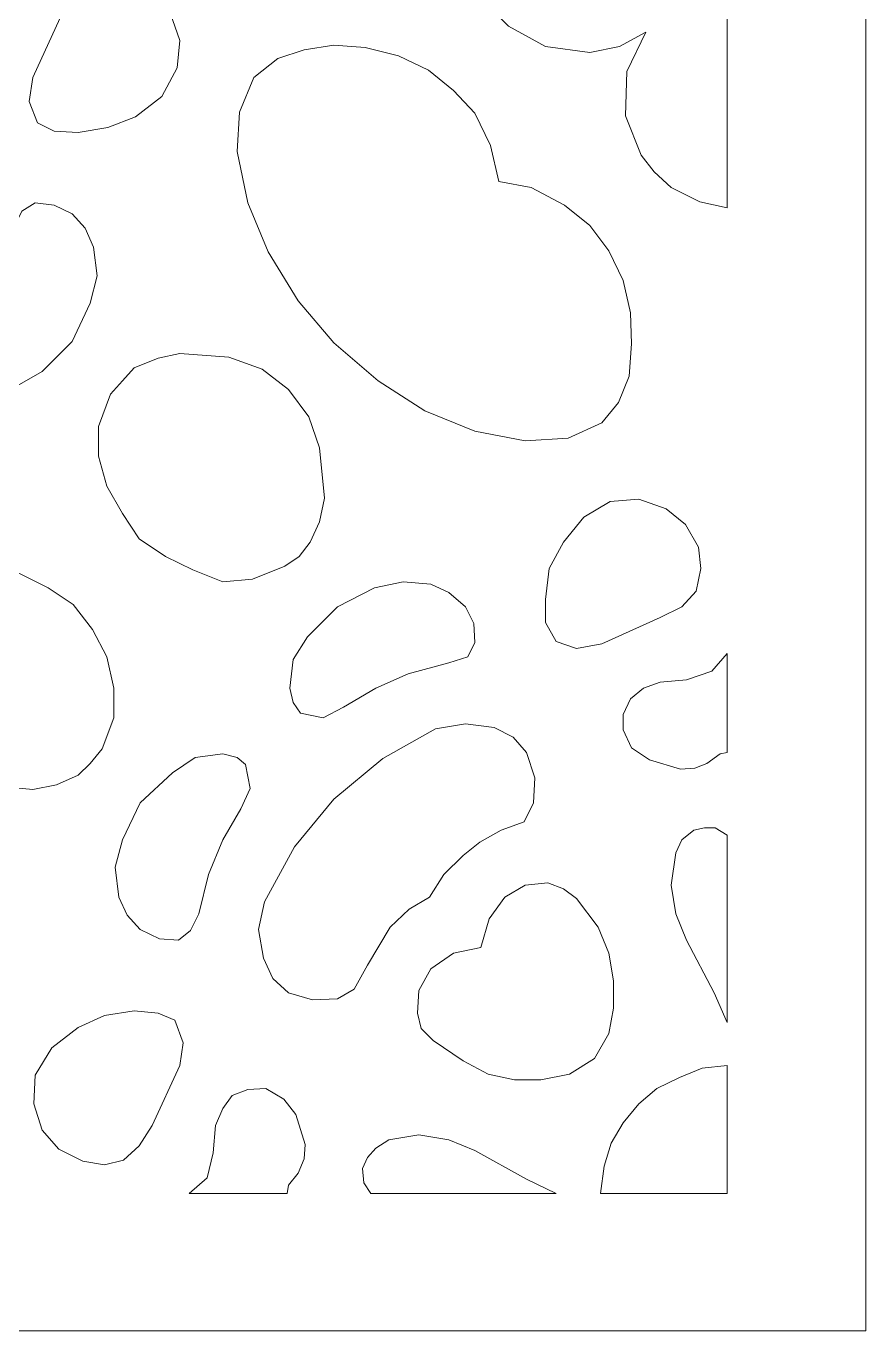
# Model space of a CAD drawing. Header units: centimetres. Extents: x -7.3 to 5.6, y -12.5 to 13.9.
# Drawn here: x 1.72 to 5.64, y -12.49 to -6.39 of the extents above; entities that cross this region are included whole.
import ezdxf

# ---------------------------------------------------------------- set-up
doc = ezdxf.new("R2010")
doc.units = ezdxf.units.CM
doc.header["$MEASUREMENT"] = 0
doc.layers.add('layer 1', color=7, linetype='Continuous')

msp = doc.modelspace()

# ---------------------------------------------------------------- linework, layer by layer
at = {"layer": 'layer 1', "color": 177, "lineweight": 9}
for points, knots in [([(-7.26074, 0.39811), (-7.26074, 0.39811), (5.63915, 0.39811), (5.63915, 0.39811), (5.63915, 0.39811), (5.63915, 0.39811), (5.63915, -12.48503), (5.63915, -12.48503), (5.63915, -12.48503), (5.63915, -12.48503), (-7.26074, -12.48503), (-7.26074, -12.48503), (-7.26074, -12.48503), (-7.26074, -12.48503), (-7.26074, 0.39811), (-7.26074, 0.39811)], [0, 0, 0, 0, 0.2, 0.2, 0.2, 0.2, 0.4, 0.4, 0.4, 0.4, 0.6, 0.6, 0.6, 0.6, 1, 1, 1, 1]), ([(4.99164, -7.238), (4.99164, -7.238), (4.86326, -7.21009), (4.86326, -7.21009), (4.86326, -7.21009), (4.86326, -7.21009), (4.72929, -7.1431), (4.72929, -7.1431), (4.72929, -7.1431), (4.72929, -7.1431), (4.65114, -7.07054), (4.65114, -7.07054), (4.65114, -7.07054), (4.65114, -7.07054), (4.58974, -6.99239), (4.58974, -6.99239), (4.58974, -6.99239), (4.58974, -6.99239), (4.51717, -6.80819), (4.51717, -6.80819), (4.51717, -6.80819), (4.51717, -6.80819), (4.52276, -6.60165), (4.52276, -6.60165), (4.52276, -6.60165), (4.52276, -6.60165), (4.61207, -6.41745), (4.61207, -6.41745), (4.61207, -6.41745), (4.61207, -6.41745), (4.48926, -6.48441), (4.48926, -6.48441), (4.48926, -6.48441), (4.48926, -6.48441), (4.34972, -6.51234), (4.34972, -6.51234), (4.34972, -6.51234), (4.34972, -6.51234), (4.14318, -6.48441), (4.14318, -6.48441), (4.14318, -6.48441), (4.14318, -6.48441), (3.97014, -6.38954), (3.97014, -6.38954), (3.97014, -6.38954), (3.97014, -6.38954), (3.90316, -6.32256), (3.90316, -6.32256), (3.90316, -6.32256), (3.90316, -6.32256), (3.85292, -6.23325), (3.85292, -6.23325), (3.85292, -6.23325), (3.85292, -6.23325), (3.79152, -6.03788), (3.79152, -6.03788), (3.79152, -6.03788), (3.79152, -6.03788), (3.81943, -5.89833), (3.81943, -5.89833), (3.81943, -5.89833), (3.81943, -5.89833), (3.88641, -5.77553), (3.88641, -5.77553), (3.88641, -5.77553), (3.88641, -5.77553), (3.95898, -5.69738), (3.95898, -5.69738), (3.95898, -5.69738), (3.95898, -5.69738), (4.04271, -5.62481), (4.04271, -5.62481), (4.04271, -5.62481), (4.04271, -5.62481), (4.23249, -5.56341), (4.23249, -5.56341), (4.23249, -5.56341), (4.23249, -5.56341), (4.42228, -5.56899), (4.42228, -5.56899), (4.42228, -5.56899), (4.42228, -5.56899), (4.61207, -5.64714), (4.61207, -5.64714), (4.61207, -5.64714), (4.61207, -5.64714), (4.54508, -5.52992), (4.54508, -5.52992), (4.54508, -5.52992), (4.54508, -5.52992), (4.51717, -5.39037), (4.51717, -5.39037), (4.51717, -5.39037), (4.51717, -5.39037), (4.5395, -5.195), (4.5395, -5.195), (4.5395, -5.195), (4.5395, -5.195), (4.6344, -5.02754), (4.6344, -5.02754), (4.6344, -5.02754), (4.6344, -5.02754), (4.71812, -4.96056), (4.71812, -4.96056), (4.71812, -4.96056), (4.71812, -4.96056), (4.79627, -4.91032), (4.79627, -4.91032), (4.79627, -4.91032), (4.79627, -4.91032), (4.99164, -4.8489), (4.99164, -4.8489), (4.99164, -4.8489), (4.99164, -4.8489), (4.99164, -7.238), (4.99164, -7.238)], [0, 0, 0, 0, 0.0333333, 0.0333333, 0.0333333, 0.0333333, 0.0666667, 0.0666667, 0.0666667, 0.0666667, 0.1, 0.1, 0.1, 0.1, 0.1333333, 0.1333333, 0.1333333, 0.1333333, 0.1666667, 0.1666667, 0.1666667, 0.1666667, 0.2, 0.2, 0.2, 0.2, 0.2333333, 0.2333333, 0.2333333, 0.2333333, 0.2666667, 0.2666667, 0.2666667, 0.2666667, 0.3, 0.3, 0.3, 0.3, 0.3333333, 0.3333333, 0.3333333, 0.3333333, 0.3666667, 0.3666667, 0.3666667, 0.3666667, 0.4, 0.4, 0.4, 0.4, 0.4333333, 0.4333333, 0.4333333, 0.4333333, 0.4666667, 0.4666667, 0.4666667, 0.4666667, 0.5, 0.5, 0.5, 0.5, 0.5333333, 0.5333333, 0.5333333, 0.5333333, 0.5666667, 0.5666667, 0.5666667, 0.5666667, 0.6, 0.6, 0.6, 0.6, 0.6333333, 0.6333333, 0.6333333, 0.6333333, 0.6666667, 0.6666667, 0.6666667, 0.6666667, 0.7, 0.7, 0.7, 0.7, 0.7333333, 0.7333333, 0.7333333, 0.7333333, 0.7666667, 0.7666667, 0.7666667, 0.7666667, 0.8, 0.8, 0.8, 0.8, 0.8333333, 0.8333333, 0.8333333, 0.8333333, 0.8666667, 0.8666667, 0.8666667, 0.8666667, 0.9, 0.9, 0.9, 0.9, 0.9333333, 0.9333333, 0.9333333, 0.9333333, 1, 1, 1, 1]), ([(1.77086, -6.84168), (1.77086, -6.84168), (1.73178, -6.7412), (1.73178, -6.7412), (1.73178, -6.7412), (1.73178, -6.7412), (1.74853, -6.62956), (1.74853, -6.62956), (1.74853, -6.62956), (1.74853, -6.62956), (1.87691, -6.35044), (1.87691, -6.35044), (1.87691, -6.35044), (1.87691, -6.35044), (1.93831, -6.25557), (1.93831, -6.25557), (1.93831, -6.25557), (1.93831, -6.25557), (2.01088, -6.18301), (2.01088, -6.18301), (2.01088, -6.18301), (2.01088, -6.18301), (2.10577, -6.16068), (2.10577, -6.16068), (2.10577, -6.16068), (2.10577, -6.16068), (2.21183, -6.18301), (2.21183, -6.18301), (2.21183, -6.18301), (2.21183, -6.18301), (2.3123, -6.24441), (2.3123, -6.24441), (2.3123, -6.24441), (2.3123, -6.24441), (2.39045, -6.32814), (2.39045, -6.32814), (2.39045, -6.32814), (2.39045, -6.32814), (2.43511, -6.45652), (2.43511, -6.45652), (2.43511, -6.45652), (2.43511, -6.45652), (2.42394, -6.58491), (2.42394, -6.58491), (2.42394, -6.58491), (2.42394, -6.58491), (2.35138, -6.71888), (2.35138, -6.71888), (2.35138, -6.71888), (2.35138, -6.71888), (2.22857, -6.81377), (2.22857, -6.81377), (2.22857, -6.81377), (2.22857, -6.81377), (2.10019, -6.86401), (2.10019, -6.86401), (2.10019, -6.86401), (2.10019, -6.86401), (1.96064, -6.88633), (1.96064, -6.88633), (1.96064, -6.88633), (1.96064, -6.88633), (1.849, -6.88075), (1.849, -6.88075), (1.849, -6.88075), (1.849, -6.88075), (1.77086, -6.84168), (1.77086, -6.84168)], [0, 0, 0, 0, 0.0555556, 0.0555556, 0.0555556, 0.0555556, 0.1111111, 0.1111111, 0.1111111, 0.1111111, 0.1666667, 0.1666667, 0.1666667, 0.1666667, 0.2222222, 0.2222222, 0.2222222, 0.2222222, 0.2777778, 0.2777778, 0.2777778, 0.2777778, 0.3333333, 0.3333333, 0.3333333, 0.3333333, 0.3888889, 0.3888889, 0.3888889, 0.3888889, 0.4444444, 0.4444444, 0.4444444, 0.4444444, 0.5, 0.5, 0.5, 0.5, 0.5555556, 0.5555556, 0.5555556, 0.5555556, 0.6111111, 0.6111111, 0.6111111, 0.6111111, 0.6666667, 0.6666667, 0.6666667, 0.6666667, 0.7222222, 0.7222222, 0.7222222, 0.7222222, 0.7777778, 0.7777778, 0.7777778, 0.7777778, 0.8333333, 0.8333333, 0.8333333, 0.8333333, 0.8888889, 0.8888889, 0.8888889, 0.8888889, 1, 1, 1, 1]), ([(4.04829, -8.32648), (4.04829, -8.32648), (3.81385, -8.28182), (3.81385, -8.28182), (3.81385, -8.28182), (3.81385, -8.28182), (3.57941, -8.18693), (3.57941, -8.18693), (3.57941, -8.18693), (3.57941, -8.18693), (3.36171, -8.04738), (3.36171, -8.04738), (3.36171, -8.04738), (3.36171, -8.04738), (3.15518, -7.86876), (3.15518, -7.86876), (3.15518, -7.86876), (3.15518, -7.86876), (2.98772, -7.67339), (2.98772, -7.67339), (2.98772, -7.67339), (2.98772, -7.67339), (2.84817, -7.44453), (2.84817, -7.44453), (2.84817, -7.44453), (2.84817, -7.44453), (2.75328, -7.21567), (2.75328, -7.21567), (2.75328, -7.21567), (2.75328, -7.21567), (2.70304, -6.97565), (2.70304, -6.97565), (2.70304, -6.97565), (2.70304, -6.97565), (2.7142, -6.79144), (2.7142, -6.79144), (2.7142, -6.79144), (2.7142, -6.79144), (2.78119, -6.62956), (2.78119, -6.62956), (2.78119, -6.62956), (2.78119, -6.62956), (2.89283, -6.54025), (2.89283, -6.54025), (2.89283, -6.54025), (2.89283, -6.54025), (3.01563, -6.50118), (3.01563, -6.50118), (3.01563, -6.50118), (3.01563, -6.50118), (3.15518, -6.47885), (3.15518, -6.47885), (3.15518, -6.47885), (3.15518, -6.47885), (3.30031, -6.49002), (3.30031, -6.49002), (3.30031, -6.49002), (3.30031, -6.49002), (3.4566, -6.52907), (3.4566, -6.52907), (3.4566, -6.52907), (3.4566, -6.52907), (3.59615, -6.59607), (3.59615, -6.59607), (3.59615, -6.59607), (3.59615, -6.59607), (3.71337, -6.69097), (3.71337, -6.69097), (3.71337, -6.69097), (3.71337, -6.69097), (3.81385, -6.79702), (3.81385, -6.79702), (3.81385, -6.79702), (3.81385, -6.79702), (3.88641, -6.94774), (3.88641, -6.94774), (3.88641, -6.94774), (3.88641, -6.94774), (3.92549, -7.11519), (3.92549, -7.11519), (3.92549, -7.11519), (3.92549, -7.11519), (4.0762, -7.1431), (4.0762, -7.1431), (4.0762, -7.1431), (4.0762, -7.1431), (4.23249, -7.22683), (4.23249, -7.22683), (4.23249, -7.22683), (4.23249, -7.22683), (4.34972, -7.32173), (4.34972, -7.32173), (4.34972, -7.32173), (4.34972, -7.32173), (4.43903, -7.43895), (4.43903, -7.43895), (4.43903, -7.43895), (4.43903, -7.43895), (4.50601, -7.5785), (4.50601, -7.5785), (4.50601, -7.5785), (4.50601, -7.5785), (4.5395, -7.72921), (4.5395, -7.72921), (4.5395, -7.72921), (4.5395, -7.72921), (4.54508, -7.87434), (4.54508, -7.87434), (4.54508, -7.87434), (4.54508, -7.87434), (4.53392, -8.02505), (4.53392, -8.02505), (4.53392, -8.02505), (4.53392, -8.02505), (4.48368, -8.14785), (4.48368, -8.14785), (4.48368, -8.14785), (4.48368, -8.14785), (4.40554, -8.24275), (4.40554, -8.24275), (4.40554, -8.24275), (4.40554, -8.24275), (4.24924, -8.31531), (4.24924, -8.31531), (4.24924, -8.31531), (4.24924, -8.31531), (4.04829, -8.32648), (4.04829, -8.32648)], [0, 0, 0, 0, 0.030303, 0.030303, 0.030303, 0.030303, 0.0606061, 0.0606061, 0.0606061, 0.0606061, 0.0909091, 0.0909091, 0.0909091, 0.0909091, 0.1212121, 0.1212121, 0.1212121, 0.1212121, 0.1515152, 0.1515152, 0.1515152, 0.1515152, 0.1818182, 0.1818182, 0.1818182, 0.1818182, 0.2121212, 0.2121212, 0.2121212, 0.2121212, 0.2424242, 0.2424242, 0.2424242, 0.2424242, 0.2727273, 0.2727273, 0.2727273, 0.2727273, 0.3030303, 0.3030303, 0.3030303, 0.3030303, 0.3333333, 0.3333333, 0.3333333, 0.3333333, 0.3636364, 0.3636364, 0.3636364, 0.3636364, 0.3939394, 0.3939394, 0.3939394, 0.3939394, 0.4242424, 0.4242424, 0.4242424, 0.4242424, 0.4545455, 0.4545455, 0.4545455, 0.4545455, 0.4848485, 0.4848485, 0.4848485, 0.4848485, 0.5151515, 0.5151515, 0.5151515, 0.5151515, 0.5454545, 0.5454545, 0.5454545, 0.5454545, 0.5757576, 0.5757576, 0.5757576, 0.5757576, 0.6060606, 0.6060606, 0.6060606, 0.6060606, 0.6363636, 0.6363636, 0.6363636, 0.6363636, 0.6666667, 0.6666667, 0.6666667, 0.6666667, 0.6969697, 0.6969697, 0.6969697, 0.6969697, 0.7272727, 0.7272727, 0.7272727, 0.7272727, 0.7575758, 0.7575758, 0.7575758, 0.7575758, 0.7878788, 0.7878788, 0.7878788, 0.7878788, 0.8181818, 0.8181818, 0.8181818, 0.8181818, 0.8484848, 0.8484848, 0.8484848, 0.8484848, 0.8787879, 0.8787879, 0.8787879, 0.8787879, 0.9090909, 0.9090909, 0.9090909, 0.9090909, 0.9393939, 0.9393939, 0.9393939, 0.9393939, 1, 1, 1, 1]), ([(1.75969, -7.21567), (1.75969, -7.21567), (1.849, -7.22683), (1.849, -7.22683), (1.849, -7.22683), (1.849, -7.22683), (1.93273, -7.26591), (1.93273, -7.26591), (1.93273, -7.26591), (1.93273, -7.26591), (1.99413, -7.33289), (1.99413, -7.33289), (1.99413, -7.33289), (1.99413, -7.33289), (2.03321, -7.4222), (2.03321, -7.4222), (2.03321, -7.4222), (2.03321, -7.4222), (2.04995, -7.55617), (2.04995, -7.55617), (2.04995, -7.55617), (2.04995, -7.55617), (2.01646, -7.68455), (2.01646, -7.68455), (2.01646, -7.68455), (2.01646, -7.68455), (1.93273, -7.86318), (1.93273, -7.86318), (1.93273, -7.86318), (1.93273, -7.86318), (1.79318, -8.00272), (1.79318, -8.00272), (1.79318, -8.00272), (1.79318, -8.00272), (1.67596, -8.06971), (1.67596, -8.06971), (1.67596, -8.06971), (1.67596, -8.06971), (1.54758, -8.08645), (1.54758, -8.08645), (1.54758, -8.08645), (1.54758, -8.08645), (1.49176, -8.07529), (1.49176, -8.07529), (1.49176, -8.07529), (1.49176, -8.07529), (1.44152, -8.03622), (1.44152, -8.03622), (1.44152, -8.03622), (1.44152, -8.03622), (1.41919, -7.93016), (1.41919, -7.93016), (1.41919, -7.93016), (1.41919, -7.93016), (1.46385, -7.83527), (1.46385, -7.83527), (1.46385, -7.83527), (1.46385, -7.83527), (1.54758, -7.68455), (1.54758, -7.68455), (1.54758, -7.68455), (1.54758, -7.68455), (1.61456, -7.52268), (1.61456, -7.52268), (1.61456, -7.52268), (1.61456, -7.52268), (1.65922, -7.33289), (1.65922, -7.33289), (1.65922, -7.33289), (1.65922, -7.33289), (1.69829, -7.25474), (1.69829, -7.25474), (1.69829, -7.25474), (1.69829, -7.25474), (1.75969, -7.21567), (1.75969, -7.21567)], [0, 0, 0, 0, 0.05, 0.05, 0.05, 0.05, 0.1, 0.1, 0.1, 0.1, 0.15, 0.15, 0.15, 0.15, 0.2, 0.2, 0.2, 0.2, 0.25, 0.25, 0.25, 0.25, 0.3, 0.3, 0.3, 0.3, 0.35, 0.35, 0.35, 0.35, 0.4, 0.4, 0.4, 0.4, 0.45, 0.45, 0.45, 0.45, 0.5, 0.5, 0.5, 0.5, 0.55, 0.55, 0.55, 0.55, 0.6, 0.6, 0.6, 0.6, 0.65, 0.65, 0.65, 0.65, 0.7, 0.7, 0.7, 0.7, 0.75, 0.75, 0.75, 0.75, 0.8, 0.8, 0.8, 0.8, 0.85, 0.85, 0.85, 0.85, 0.9, 0.9, 0.9, 0.9, 1, 1, 1, 1]), ([(2.24532, -8.7842), (2.24532, -8.7842), (2.16717, -8.66698), (2.16717, -8.66698), (2.16717, -8.66698), (2.16717, -8.66698), (2.09461, -8.53859), (2.09461, -8.53859), (2.09461, -8.53859), (2.09461, -8.53859), (2.05553, -8.39904), (2.05553, -8.39904), (2.05553, -8.39904), (2.05553, -8.39904), (2.05553, -8.25949), (2.05553, -8.25949), (2.05553, -8.25949), (2.05553, -8.25949), (2.11135, -8.10878), (2.11135, -8.10878), (2.11135, -8.10878), (2.11135, -8.10878), (2.16717, -8.04738), (2.16717, -8.04738), (2.16717, -8.04738), (2.16717, -8.04738), (2.22299, -7.98598), (2.22299, -7.98598), (2.22299, -7.98598), (2.22299, -7.98598), (2.33463, -7.94132), (2.33463, -7.94132), (2.33463, -7.94132), (2.33463, -7.94132), (2.43511, -7.91899), (2.43511, -7.91899), (2.43511, -7.91899), (2.43511, -7.91899), (2.66397, -7.93574), (2.66397, -7.93574), (2.66397, -7.93574), (2.66397, -7.93574), (2.82026, -7.99156), (2.82026, -7.99156), (2.82026, -7.99156), (2.82026, -7.99156), (2.94306, -8.08645), (2.94306, -8.08645), (2.94306, -8.08645), (2.94306, -8.08645), (3.03796, -8.21484), (3.03796, -8.21484), (3.03796, -8.21484), (3.03796, -8.21484), (3.0882, -8.35997), (3.0882, -8.35997), (3.0882, -8.35997), (3.0882, -8.35997), (3.11052, -8.59441), (3.11052, -8.59441), (3.11052, -8.59441), (3.11052, -8.59441), (3.0882, -8.70605), (3.0882, -8.70605), (3.0882, -8.70605), (3.0882, -8.70605), (3.04354, -8.80094), (3.04354, -8.80094), (3.04354, -8.80094), (3.04354, -8.80094), (2.9933, -8.86793), (2.9933, -8.86793), (2.9933, -8.86793), (2.9933, -8.86793), (2.92632, -8.91258), (2.92632, -8.91258), (2.92632, -8.91258), (2.92632, -8.91258), (2.77561, -8.97398), (2.77561, -8.97398), (2.77561, -8.97398), (2.77561, -8.97398), (2.63606, -8.98515), (2.63606, -8.98515), (2.63606, -8.98515), (2.63606, -8.98515), (2.49651, -8.92933), (2.49651, -8.92933), (2.49651, -8.92933), (2.49651, -8.92933), (2.36812, -8.86793), (2.36812, -8.86793), (2.36812, -8.86793), (2.36812, -8.86793), (2.24532, -8.7842), (2.24532, -8.7842)], [0, 0, 0, 0, 0.04, 0.04, 0.04, 0.04, 0.08, 0.08, 0.08, 0.08, 0.12, 0.12, 0.12, 0.12, 0.16, 0.16, 0.16, 0.16, 0.2, 0.2, 0.2, 0.2, 0.24, 0.24, 0.24, 0.24, 0.28, 0.28, 0.28, 0.28, 0.32, 0.32, 0.32, 0.32, 0.36, 0.36, 0.36, 0.36, 0.4, 0.4, 0.4, 0.4, 0.44, 0.44, 0.44, 0.44, 0.48, 0.48, 0.48, 0.48, 0.52, 0.52, 0.52, 0.52, 0.56, 0.56, 0.56, 0.56, 0.6, 0.6, 0.6, 0.6, 0.64, 0.64, 0.64, 0.64, 0.68, 0.68, 0.68, 0.68, 0.72, 0.72, 0.72, 0.72, 0.76, 0.76, 0.76, 0.76, 0.8, 0.8, 0.8, 0.8, 0.84, 0.84, 0.84, 0.84, 0.88, 0.88, 0.88, 0.88, 0.92, 0.92, 0.92, 0.92, 1, 1, 1, 1]), ([(4.19342, -9.26424), (4.19342, -9.26424), (4.14318, -9.17493), (4.14318, -9.17493), (4.14318, -9.17493), (4.14318, -9.17493), (4.14318, -9.06888), (4.14318, -9.06888), (4.14318, -9.06888), (4.14318, -9.06888), (4.15993, -8.92375), (4.15993, -8.92375), (4.15993, -8.92375), (4.15993, -8.92375), (4.22691, -8.80094), (4.22691, -8.80094), (4.22691, -8.80094), (4.22691, -8.80094), (4.32181, -8.68372), (4.32181, -8.68372), (4.32181, -8.68372), (4.32181, -8.68372), (4.44461, -8.61116), (4.44461, -8.61116), (4.44461, -8.61116), (4.44461, -8.61116), (4.57858, -8.59999), (4.57858, -8.59999), (4.57858, -8.59999), (4.57858, -8.59999), (4.70696, -8.64465), (4.70696, -8.64465), (4.70696, -8.64465), (4.70696, -8.64465), (4.79627, -8.71721), (4.79627, -8.71721), (4.79627, -8.71721), (4.79627, -8.71721), (4.85767, -8.82327), (4.85767, -8.82327), (4.85767, -8.82327), (4.85767, -8.82327), (4.86884, -8.92375), (4.86884, -8.92375), (4.86884, -8.92375), (4.86884, -8.92375), (4.84651, -9.0298), (4.84651, -9.0298), (4.84651, -9.0298), (4.84651, -9.0298), (4.77953, -9.10237), (4.77953, -9.10237), (4.77953, -9.10237), (4.77953, -9.10237), (4.67905, -9.15261), (4.67905, -9.15261), (4.67905, -9.15261), (4.67905, -9.15261), (4.40554, -9.27541), (4.40554, -9.27541), (4.40554, -9.27541), (4.40554, -9.27541), (4.28831, -9.29774), (4.28831, -9.29774), (4.28831, -9.29774), (4.28831, -9.29774), (4.19342, -9.26424), (4.19342, -9.26424)], [0, 0, 0, 0, 0.0555556, 0.0555556, 0.0555556, 0.0555556, 0.1111111, 0.1111111, 0.1111111, 0.1111111, 0.1666667, 0.1666667, 0.1666667, 0.1666667, 0.2222222, 0.2222222, 0.2222222, 0.2222222, 0.2777778, 0.2777778, 0.2777778, 0.2777778, 0.3333333, 0.3333333, 0.3333333, 0.3333333, 0.3888889, 0.3888889, 0.3888889, 0.3888889, 0.4444444, 0.4444444, 0.4444444, 0.4444444, 0.5, 0.5, 0.5, 0.5, 0.5555556, 0.5555556, 0.5555556, 0.5555556, 0.6111111, 0.6111111, 0.6111111, 0.6111111, 0.6666667, 0.6666667, 0.6666667, 0.6666667, 0.7222222, 0.7222222, 0.7222222, 0.7222222, 0.7777778, 0.7777778, 0.7777778, 0.7777778, 0.8333333, 0.8333333, 0.8333333, 0.8333333, 0.8888889, 0.8888889, 0.8888889, 0.8888889, 1, 1, 1, 1]), ([(1.09544, -9.52101), (1.09544, -9.52101), (1.07869, -9.28657), (1.07869, -9.28657), (1.07869, -9.28657), (1.07869, -9.28657), (1.09544, -9.17493), (1.09544, -9.17493), (1.09544, -9.17493), (1.09544, -9.17493), (1.14568, -9.06888), (1.14568, -9.06888), (1.14568, -9.06888), (1.14568, -9.06888), (1.19591, -9.01306), (1.19591, -9.01306), (1.19591, -9.01306), (1.19591, -9.01306), (1.25732, -8.96282), (1.25732, -8.96282), (1.25732, -8.96282), (1.25732, -8.96282), (1.41919, -8.89584), (1.41919, -8.89584), (1.41919, -8.89584), (1.41919, -8.89584), (1.54758, -8.89584), (1.54758, -8.89584), (1.54758, -8.89584), (1.54758, -8.89584), (1.68713, -8.94607), (1.68713, -8.94607), (1.68713, -8.94607), (1.68713, -8.94607), (1.82109, -9.01306), (1.82109, -9.01306), (1.82109, -9.01306), (1.82109, -9.01306), (1.93831, -9.0912), (1.93831, -9.0912), (1.93831, -9.0912), (1.93831, -9.0912), (2.02762, -9.20843), (2.02762, -9.20843), (2.02762, -9.20843), (2.02762, -9.20843), (2.09461, -9.33681), (2.09461, -9.33681), (2.09461, -9.33681), (2.09461, -9.33681), (2.1281, -9.48194), (2.1281, -9.48194), (2.1281, -9.48194), (2.1281, -9.48194), (2.1281, -9.62149), (2.1281, -9.62149), (2.1281, -9.62149), (2.1281, -9.62149), (2.07228, -9.76662), (2.07228, -9.76662), (2.07228, -9.76662), (2.07228, -9.76662), (2.01646, -9.8336), (2.01646, -9.8336), (2.01646, -9.8336), (2.01646, -9.8336), (1.96064, -9.88942), (1.96064, -9.88942), (1.96064, -9.88942), (1.96064, -9.88942), (1.86017, -9.93408), (1.86017, -9.93408), (1.86017, -9.93408), (1.86017, -9.93408), (1.74853, -9.95641), (1.74853, -9.95641), (1.74853, -9.95641), (1.74853, -9.95641), (1.51967, -9.93408), (1.51967, -9.93408), (1.51967, -9.93408), (1.51967, -9.93408), (1.37454, -9.88384), (1.37454, -9.88384), (1.37454, -9.88384), (1.37454, -9.88384), (1.25173, -9.78337), (1.25173, -9.78337), (1.25173, -9.78337), (1.25173, -9.78337), (1.15126, -9.65498), (1.15126, -9.65498), (1.15126, -9.65498), (1.15126, -9.65498), (1.09544, -9.52101), (1.09544, -9.52101)], [0, 0, 0, 0, 0.04, 0.04, 0.04, 0.04, 0.08, 0.08, 0.08, 0.08, 0.12, 0.12, 0.12, 0.12, 0.16, 0.16, 0.16, 0.16, 0.2, 0.2, 0.2, 0.2, 0.24, 0.24, 0.24, 0.24, 0.28, 0.28, 0.28, 0.28, 0.32, 0.32, 0.32, 0.32, 0.36, 0.36, 0.36, 0.36, 0.4, 0.4, 0.4, 0.4, 0.44, 0.44, 0.44, 0.44, 0.48, 0.48, 0.48, 0.48, 0.52, 0.52, 0.52, 0.52, 0.56, 0.56, 0.56, 0.56, 0.6, 0.6, 0.6, 0.6, 0.64, 0.64, 0.64, 0.64, 0.68, 0.68, 0.68, 0.68, 0.72, 0.72, 0.72, 0.72, 0.76, 0.76, 0.76, 0.76, 0.8, 0.8, 0.8, 0.8, 0.84, 0.84, 0.84, 0.84, 0.88, 0.88, 0.88, 0.88, 0.92, 0.92, 0.92, 0.92, 1, 1, 1, 1]), ([(3.81385, -9.26983), (3.81385, -9.26983), (3.78036, -9.33681), (3.78036, -9.33681), (3.78036, -9.33681), (3.78036, -9.33681), (3.69105, -9.36472), (3.69105, -9.36472), (3.69105, -9.36472), (3.69105, -9.36472), (3.50126, -9.41496), (3.50126, -9.41496), (3.50126, -9.41496), (3.50126, -9.41496), (3.35055, -9.48194), (3.35055, -9.48194), (3.35055, -9.48194), (3.35055, -9.48194), (3.19983, -9.57125), (3.19983, -9.57125), (3.19983, -9.57125), (3.19983, -9.57125), (3.10494, -9.62149), (3.10494, -9.62149), (3.10494, -9.62149), (3.10494, -9.62149), (2.99888, -9.59916), (2.99888, -9.59916), (2.99888, -9.59916), (2.99888, -9.59916), (2.96539, -9.54892), (2.96539, -9.54892), (2.96539, -9.54892), (2.96539, -9.54892), (2.94865, -9.48194), (2.94865, -9.48194), (2.94865, -9.48194), (2.94865, -9.48194), (2.96539, -9.34797), (2.96539, -9.34797), (2.96539, -9.34797), (2.96539, -9.34797), (3.03238, -9.24192), (3.03238, -9.24192), (3.03238, -9.24192), (3.03238, -9.24192), (3.17192, -9.10237), (3.17192, -9.10237), (3.17192, -9.10237), (3.17192, -9.10237), (3.34496, -9.01306), (3.34496, -9.01306), (3.34496, -9.01306), (3.34496, -9.01306), (3.47893, -8.98515), (3.47893, -8.98515), (3.47893, -8.98515), (3.47893, -8.98515), (3.60732, -8.99631), (3.60732, -8.99631), (3.60732, -8.99631), (3.60732, -8.99631), (3.69105, -9.03538), (3.69105, -9.03538), (3.69105, -9.03538), (3.69105, -9.03538), (3.76919, -9.10237), (3.76919, -9.10237), (3.76919, -9.10237), (3.76919, -9.10237), (3.80827, -9.18052), (3.80827, -9.18052), (3.80827, -9.18052), (3.80827, -9.18052), (3.81385, -9.26983), (3.81385, -9.26983)], [0, 0, 0, 0, 0.05, 0.05, 0.05, 0.05, 0.1, 0.1, 0.1, 0.1, 0.15, 0.15, 0.15, 0.15, 0.2, 0.2, 0.2, 0.2, 0.25, 0.25, 0.25, 0.25, 0.3, 0.3, 0.3, 0.3, 0.35, 0.35, 0.35, 0.35, 0.4, 0.4, 0.4, 0.4, 0.45, 0.45, 0.45, 0.45, 0.5, 0.5, 0.5, 0.5, 0.55, 0.55, 0.55, 0.55, 0.6, 0.6, 0.6, 0.6, 0.65, 0.65, 0.65, 0.65, 0.7, 0.7, 0.7, 0.7, 0.75, 0.75, 0.75, 0.75, 0.8, 0.8, 0.8, 0.8, 0.85, 0.85, 0.85, 0.85, 0.9, 0.9, 0.9, 0.9, 1, 1, 1, 1]), ([(4.99164, -9.78337), (4.99164, -9.78337), (4.95815, -9.78895), (4.95815, -9.78895), (4.95815, -9.78895), (4.95815, -9.78895), (4.89675, -9.8336), (4.89675, -9.8336), (4.89675, -9.8336), (4.89675, -9.8336), (4.84093, -9.85593), (4.84093, -9.85593), (4.84093, -9.85593), (4.84093, -9.85593), (4.77394, -9.86151), (4.77394, -9.86151), (4.77394, -9.86151), (4.77394, -9.86151), (4.62881, -9.81686), (4.62881, -9.81686), (4.62881, -9.81686), (4.62881, -9.81686), (4.54508, -9.76104), (4.54508, -9.76104), (4.54508, -9.76104), (4.54508, -9.76104), (4.50601, -9.67731), (4.50601, -9.67731), (4.50601, -9.67731), (4.50601, -9.67731), (4.50601, -9.60474), (4.50601, -9.60474), (4.50601, -9.60474), (4.50601, -9.60474), (4.5395, -9.53218), (4.5395, -9.53218), (4.5395, -9.53218), (4.5395, -9.53218), (4.6009, -9.48194), (4.6009, -9.48194), (4.6009, -9.48194), (4.6009, -9.48194), (4.67905, -9.45403), (4.67905, -9.45403), (4.67905, -9.45403), (4.67905, -9.45403), (4.80185, -9.44287), (4.80185, -9.44287), (4.80185, -9.44287), (4.80185, -9.44287), (4.91907, -9.40379), (4.91907, -9.40379), (4.91907, -9.40379), (4.91907, -9.40379), (4.99164, -9.32006), (4.99164, -9.32006), (4.99164, -9.32006), (4.99164, -9.32006), (4.99164, -9.78337), (4.99164, -9.78337)], [0, 0, 0, 0, 0.0625, 0.0625, 0.0625, 0.0625, 0.125, 0.125, 0.125, 0.125, 0.1875, 0.1875, 0.1875, 0.1875, 0.25, 0.25, 0.25, 0.25, 0.3125, 0.3125, 0.3125, 0.3125, 0.375, 0.375, 0.375, 0.375, 0.4375, 0.4375, 0.4375, 0.4375, 0.5, 0.5, 0.5, 0.5, 0.5625, 0.5625, 0.5625, 0.5625, 0.625, 0.625, 0.625, 0.625, 0.6875, 0.6875, 0.6875, 0.6875, 0.75, 0.75, 0.75, 0.75, 0.8125, 0.8125, 0.8125, 0.8125, 0.875, 0.875, 0.875, 0.875, 1, 1, 1, 1]), ([(3.60173, -10.45878), (3.60173, -10.45878), (3.50684, -10.5146), (3.50684, -10.5146), (3.50684, -10.5146), (3.50684, -10.5146), (3.41753, -10.59833), (3.41753, -10.59833), (3.41753, -10.59833), (3.41753, -10.59833), (3.31147, -10.77695), (3.31147, -10.77695), (3.31147, -10.77695), (3.31147, -10.77695), (3.25007, -10.88859), (3.25007, -10.88859), (3.25007, -10.88859), (3.25007, -10.88859), (3.17192, -10.93325), (3.17192, -10.93325), (3.17192, -10.93325), (3.17192, -10.93325), (3.0547, -10.93883), (3.0547, -10.93883), (3.0547, -10.93883), (3.0547, -10.93883), (2.94306, -10.90534), (2.94306, -10.90534), (2.94306, -10.90534), (2.94306, -10.90534), (2.8705, -10.83835), (2.8705, -10.83835), (2.8705, -10.83835), (2.8705, -10.83835), (2.82584, -10.74346), (2.82584, -10.74346), (2.82584, -10.74346), (2.82584, -10.74346), (2.80352, -10.60949), (2.80352, -10.60949), (2.80352, -10.60949), (2.80352, -10.60949), (2.83143, -10.48111), (2.83143, -10.48111), (2.83143, -10.48111), (2.83143, -10.48111), (2.97097, -10.22434), (2.97097, -10.22434), (2.97097, -10.22434), (2.97097, -10.22434), (3.15518, -10.00106), (3.15518, -10.00106), (3.15518, -10.00106), (3.15518, -10.00106), (3.38404, -9.81128), (3.38404, -9.81128), (3.38404, -9.81128), (3.38404, -9.81128), (3.62964, -9.67173), (3.62964, -9.67173), (3.62964, -9.67173), (3.62964, -9.67173), (3.76919, -9.6494), (3.76919, -9.6494), (3.76919, -9.6494), (3.76919, -9.6494), (3.90316, -9.66615), (3.90316, -9.66615), (3.90316, -9.66615), (3.90316, -9.66615), (3.99247, -9.7108), (3.99247, -9.7108), (3.99247, -9.7108), (3.99247, -9.7108), (4.05387, -9.78337), (4.05387, -9.78337), (4.05387, -9.78337), (4.05387, -9.78337), (4.09295, -9.90059), (4.09295, -9.90059), (4.09295, -9.90059), (4.09295, -9.90059), (4.08736, -10.01781), (4.08736, -10.01781), (4.08736, -10.01781), (4.08736, -10.01781), (4.04271, -10.10712), (4.04271, -10.10712), (4.04271, -10.10712), (4.04271, -10.10712), (3.93665, -10.14619), (3.93665, -10.14619), (3.93665, -10.14619), (3.93665, -10.14619), (3.83618, -10.20201), (3.83618, -10.20201), (3.83618, -10.20201), (3.83618, -10.20201), (3.75803, -10.26341), (3.75803, -10.26341), (3.75803, -10.26341), (3.75803, -10.26341), (3.66872, -10.35273), (3.66872, -10.35273), (3.66872, -10.35273), (3.66872, -10.35273), (3.60173, -10.45878), (3.60173, -10.45878)], [0, 0, 0, 0, 0.0357143, 0.0357143, 0.0357143, 0.0357143, 0.0714286, 0.0714286, 0.0714286, 0.0714286, 0.1071429, 0.1071429, 0.1071429, 0.1071429, 0.1428571, 0.1428571, 0.1428571, 0.1428571, 0.1785714, 0.1785714, 0.1785714, 0.1785714, 0.2142857, 0.2142857, 0.2142857, 0.2142857, 0.25, 0.25, 0.25, 0.25, 0.2857143, 0.2857143, 0.2857143, 0.2857143, 0.3214286, 0.3214286, 0.3214286, 0.3214286, 0.3571429, 0.3571429, 0.3571429, 0.3571429, 0.3928571, 0.3928571, 0.3928571, 0.3928571, 0.4285714, 0.4285714, 0.4285714, 0.4285714, 0.4642857, 0.4642857, 0.4642857, 0.4642857, 0.5, 0.5, 0.5, 0.5, 0.5357143, 0.5357143, 0.5357143, 0.5357143, 0.5714286, 0.5714286, 0.5714286, 0.5714286, 0.6071429, 0.6071429, 0.6071429, 0.6071429, 0.6428571, 0.6428571, 0.6428571, 0.6428571, 0.6785714, 0.6785714, 0.6785714, 0.6785714, 0.7142857, 0.7142857, 0.7142857, 0.7142857, 0.75, 0.75, 0.75, 0.75, 0.7857143, 0.7857143, 0.7857143, 0.7857143, 0.8214286, 0.8214286, 0.8214286, 0.8214286, 0.8571429, 0.8571429, 0.8571429, 0.8571429, 0.8928571, 0.8928571, 0.8928571, 0.8928571, 0.9285714, 0.9285714, 0.9285714, 0.9285714, 1, 1, 1, 1]), ([(2.42953, -10.65973), (2.42953, -10.65973), (2.34021, -10.65415), (2.34021, -10.65415), (2.34021, -10.65415), (2.34021, -10.65415), (2.2509, -10.60949), (2.2509, -10.60949), (2.2509, -10.60949), (2.2509, -10.60949), (2.1895, -10.54251), (2.1895, -10.54251), (2.1895, -10.54251), (2.1895, -10.54251), (2.15043, -10.45878), (2.15043, -10.45878), (2.15043, -10.45878), (2.15043, -10.45878), (2.13368, -10.31923), (2.13368, -10.31923), (2.13368, -10.31923), (2.13368, -10.31923), (2.16717, -10.19085), (2.16717, -10.19085), (2.16717, -10.19085), (2.16717, -10.19085), (2.2509, -10.01781), (2.2509, -10.01781), (2.2509, -10.01781), (2.2509, -10.01781), (2.40162, -9.87826), (2.40162, -9.87826), (2.40162, -9.87826), (2.40162, -9.87826), (2.50767, -9.80569), (2.50767, -9.80569), (2.50767, -9.80569), (2.50767, -9.80569), (2.63606, -9.78895), (2.63606, -9.78895), (2.63606, -9.78895), (2.63606, -9.78895), (2.70304, -9.80569), (2.70304, -9.80569), (2.70304, -9.80569), (2.70304, -9.80569), (2.74211, -9.83919), (2.74211, -9.83919), (2.74211, -9.83919), (2.74211, -9.83919), (2.76444, -9.95082), (2.76444, -9.95082), (2.76444, -9.95082), (2.76444, -9.95082), (2.71979, -10.04572), (2.71979, -10.04572), (2.71979, -10.04572), (2.71979, -10.04572), (2.63606, -10.19085), (2.63606, -10.19085), (2.63606, -10.19085), (2.63606, -10.19085), (2.56907, -10.35273), (2.56907, -10.35273), (2.56907, -10.35273), (2.56907, -10.35273), (2.52442, -10.53693), (2.52442, -10.53693), (2.52442, -10.53693), (2.52442, -10.53693), (2.48534, -10.61508), (2.48534, -10.61508), (2.48534, -10.61508), (2.48534, -10.61508), (2.42953, -10.65973), (2.42953, -10.65973)], [0, 0, 0, 0, 0.05, 0.05, 0.05, 0.05, 0.1, 0.1, 0.1, 0.1, 0.15, 0.15, 0.15, 0.15, 0.2, 0.2, 0.2, 0.2, 0.25, 0.25, 0.25, 0.25, 0.3, 0.3, 0.3, 0.3, 0.35, 0.35, 0.35, 0.35, 0.4, 0.4, 0.4, 0.4, 0.45, 0.45, 0.45, 0.45, 0.5, 0.5, 0.5, 0.5, 0.55, 0.55, 0.55, 0.55, 0.6, 0.6, 0.6, 0.6, 0.65, 0.65, 0.65, 0.65, 0.7, 0.7, 0.7, 0.7, 0.75, 0.75, 0.75, 0.75, 0.8, 0.8, 0.8, 0.8, 0.85, 0.85, 0.85, 0.85, 0.9, 0.9, 0.9, 0.9, 1, 1, 1, 1]), ([(4.99164, -11.04489), (4.99164, -11.04489), (4.93024, -10.90534), (4.93024, -10.90534), (4.93024, -10.90534), (4.93024, -10.90534), (4.80185, -10.65973), (4.80185, -10.65973), (4.80185, -10.65973), (4.80185, -10.65973), (4.75162, -10.53693), (4.75162, -10.53693), (4.75162, -10.53693), (4.75162, -10.53693), (4.72929, -10.40296), (4.72929, -10.40296), (4.72929, -10.40296), (4.72929, -10.40296), (4.75162, -10.25225), (4.75162, -10.25225), (4.75162, -10.25225), (4.75162, -10.25225), (4.77953, -10.19085), (4.77953, -10.19085), (4.77953, -10.19085), (4.77953, -10.19085), (4.83535, -10.14619), (4.83535, -10.14619), (4.83535, -10.14619), (4.83535, -10.14619), (4.88558, -10.13503), (4.88558, -10.13503), (4.88558, -10.13503), (4.88558, -10.13503), (4.93582, -10.13503), (4.93582, -10.13503), (4.93582, -10.13503), (4.93582, -10.13503), (4.99164, -10.16852), (4.99164, -10.16852), (4.99164, -10.16852), (4.99164, -10.16852), (4.99164, -11.04489), (4.99164, -11.04489)], [0, 0, 0, 0, 0.0833333, 0.0833333, 0.0833333, 0.0833333, 0.1666667, 0.1666667, 0.1666667, 0.1666667, 0.25, 0.25, 0.25, 0.25, 0.3333333, 0.3333333, 0.3333333, 0.3333333, 0.4166667, 0.4166667, 0.4166667, 0.4166667, 0.5, 0.5, 0.5, 0.5, 0.5833333, 0.5833333, 0.5833333, 0.5833333, 0.6666667, 0.6666667, 0.6666667, 0.6666667, 0.75, 0.75, 0.75, 0.75, 0.8333333, 0.8333333, 0.8333333, 0.8333333, 1, 1, 1, 1]), ([(4.43903, -11.09512), (4.43903, -11.09512), (4.37204, -11.21235), (4.37204, -11.21235), (4.37204, -11.21235), (4.37204, -11.21235), (4.25482, -11.28491), (4.25482, -11.28491), (4.25482, -11.28491), (4.25482, -11.28491), (4.12086, -11.31282), (4.12086, -11.31282), (4.12086, -11.31282), (4.12086, -11.31282), (3.99805, -11.31282), (3.99805, -11.31282), (3.99805, -11.31282), (3.99805, -11.31282), (3.87525, -11.28491), (3.87525, -11.28491), (3.87525, -11.28491), (3.87525, -11.28491), (3.75803, -11.22351), (3.75803, -11.22351), (3.75803, -11.22351), (3.75803, -11.22351), (3.61848, -11.12862), (3.61848, -11.12862), (3.61848, -11.12862), (3.61848, -11.12862), (3.56266, -11.0728), (3.56266, -11.0728), (3.56266, -11.0728), (3.56266, -11.0728), (3.54592, -11.00023), (3.54592, -11.00023), (3.54592, -11.00023), (3.54592, -11.00023), (3.5515, -10.89417), (3.5515, -10.89417), (3.5515, -10.89417), (3.5515, -10.89417), (3.60732, -10.7937), (3.60732, -10.7937), (3.60732, -10.7937), (3.60732, -10.7937), (3.71337, -10.72113), (3.71337, -10.72113), (3.71337, -10.72113), (3.71337, -10.72113), (3.84176, -10.69322), (3.84176, -10.69322), (3.84176, -10.69322), (3.84176, -10.69322), (3.88083, -10.55926), (3.88083, -10.55926), (3.88083, -10.55926), (3.88083, -10.55926), (3.9534, -10.45878), (3.9534, -10.45878), (3.9534, -10.45878), (3.9534, -10.45878), (4.04829, -10.40296), (4.04829, -10.40296), (4.04829, -10.40296), (4.04829, -10.40296), (4.15435, -10.3918), (4.15435, -10.3918), (4.15435, -10.3918), (4.15435, -10.3918), (4.22691, -10.41971), (4.22691, -10.41971), (4.22691, -10.41971), (4.22691, -10.41971), (4.28831, -10.46436), (4.28831, -10.46436), (4.28831, -10.46436), (4.28831, -10.46436), (4.38879, -10.59833), (4.38879, -10.59833), (4.38879, -10.59833), (4.38879, -10.59833), (4.43903, -10.72113), (4.43903, -10.72113), (4.43903, -10.72113), (4.43903, -10.72113), (4.46135, -10.84952), (4.46135, -10.84952), (4.46135, -10.84952), (4.46135, -10.84952), (4.46135, -10.9779), (4.46135, -10.9779), (4.46135, -10.9779), (4.46135, -10.9779), (4.43903, -11.09512), (4.43903, -11.09512)], [0, 0, 0, 0, 0.04, 0.04, 0.04, 0.04, 0.08, 0.08, 0.08, 0.08, 0.12, 0.12, 0.12, 0.12, 0.16, 0.16, 0.16, 0.16, 0.2, 0.2, 0.2, 0.2, 0.24, 0.24, 0.24, 0.24, 0.28, 0.28, 0.28, 0.28, 0.32, 0.32, 0.32, 0.32, 0.36, 0.36, 0.36, 0.36, 0.4, 0.4, 0.4, 0.4, 0.44, 0.44, 0.44, 0.44, 0.48, 0.48, 0.48, 0.48, 0.52, 0.52, 0.52, 0.52, 0.56, 0.56, 0.56, 0.56, 0.6, 0.6, 0.6, 0.6, 0.64, 0.64, 0.64, 0.64, 0.68, 0.68, 0.68, 0.68, 0.72, 0.72, 0.72, 0.72, 0.76, 0.76, 0.76, 0.76, 0.8, 0.8, 0.8, 0.8, 0.84, 0.84, 0.84, 0.84, 0.88, 0.88, 0.88, 0.88, 0.92, 0.92, 0.92, 0.92, 1, 1, 1, 1]), ([(2.41278, -11.03372), (2.41278, -11.03372), (2.45185, -11.13978), (2.45185, -11.13978), (2.45185, -11.13978), (2.45185, -11.13978), (2.43511, -11.24584), (2.43511, -11.24584), (2.43511, -11.24584), (2.43511, -11.24584), (2.30672, -11.52493), (2.30672, -11.52493), (2.30672, -11.52493), (2.30672, -11.52493), (2.24532, -11.61983), (2.24532, -11.61983), (2.24532, -11.61983), (2.24532, -11.61983), (2.17276, -11.68681), (2.17276, -11.68681), (2.17276, -11.68681), (2.17276, -11.68681), (2.08344, -11.70914), (2.08344, -11.70914), (2.08344, -11.70914), (2.08344, -11.70914), (1.98297, -11.69239), (1.98297, -11.69239), (1.98297, -11.69239), (1.98297, -11.69239), (1.87133, -11.63657), (1.87133, -11.63657), (1.87133, -11.63657), (1.87133, -11.63657), (1.79318, -11.54726), (1.79318, -11.54726), (1.79318, -11.54726), (1.79318, -11.54726), (1.75411, -11.42446), (1.75411, -11.42446), (1.75411, -11.42446), (1.75411, -11.42446), (1.75969, -11.29049), (1.75969, -11.29049), (1.75969, -11.29049), (1.75969, -11.29049), (1.83784, -11.16211), (1.83784, -11.16211), (1.83784, -11.16211), (1.83784, -11.16211), (1.96064, -11.06721), (1.96064, -11.06721), (1.96064, -11.06721), (1.96064, -11.06721), (2.08344, -11.0114), (2.08344, -11.0114), (2.08344, -11.0114), (2.08344, -11.0114), (2.22299, -10.98907), (2.22299, -10.98907), (2.22299, -10.98907), (2.22299, -10.98907), (2.33463, -11.00023), (2.33463, -11.00023), (2.33463, -11.00023), (2.33463, -11.00023), (2.41278, -11.03372), (2.41278, -11.03372)], [0, 0, 0, 0, 0.0555556, 0.0555556, 0.0555556, 0.0555556, 0.1111111, 0.1111111, 0.1111111, 0.1111111, 0.1666667, 0.1666667, 0.1666667, 0.1666667, 0.2222222, 0.2222222, 0.2222222, 0.2222222, 0.2777778, 0.2777778, 0.2777778, 0.2777778, 0.3333333, 0.3333333, 0.3333333, 0.3333333, 0.3888889, 0.3888889, 0.3888889, 0.3888889, 0.4444444, 0.4444444, 0.4444444, 0.4444444, 0.5, 0.5, 0.5, 0.5, 0.5555556, 0.5555556, 0.5555556, 0.5555556, 0.6111111, 0.6111111, 0.6111111, 0.6111111, 0.6666667, 0.6666667, 0.6666667, 0.6666667, 0.7222222, 0.7222222, 0.7222222, 0.7222222, 0.7777778, 0.7777778, 0.7777778, 0.7777778, 0.8333333, 0.8333333, 0.8333333, 0.8333333, 0.8888889, 0.8888889, 0.8888889, 0.8888889, 1, 1, 1, 1]), ([(4.39995, -11.84311), (4.39995, -11.84311), (4.39995, -11.84311), (4.39995, -11.84311), (4.39995, -11.84311), (4.39995, -11.84311), (4.4167, -11.71472), (4.4167, -11.71472), (4.4167, -11.71472), (4.4167, -11.71472), (4.45019, -11.60866), (4.45019, -11.60866), (4.45019, -11.60866), (4.45019, -11.60866), (4.50601, -11.51377), (4.50601, -11.51377), (4.50601, -11.51377), (4.50601, -11.51377), (4.57858, -11.42446), (4.57858, -11.42446), (4.57858, -11.42446), (4.57858, -11.42446), (4.66231, -11.35189), (4.66231, -11.35189), (4.66231, -11.35189), (4.66231, -11.35189), (4.76836, -11.30166), (4.76836, -11.30166), (4.76836, -11.30166), (4.76836, -11.30166), (4.87442, -11.257), (4.87442, -11.257), (4.87442, -11.257), (4.87442, -11.257), (4.99164, -11.24584), (4.99164, -11.24584), (4.99164, -11.24584), (4.99164, -11.24584), (4.99164, -11.84311), (4.99164, -11.84311), (4.99164, -11.84311), (4.99164, -11.84311), (4.39995, -11.84311), (4.39995, -11.84311)], [0, 0, 0, 0, 0.0833333, 0.0833333, 0.0833333, 0.0833333, 0.1666667, 0.1666667, 0.1666667, 0.1666667, 0.25, 0.25, 0.25, 0.25, 0.3333333, 0.3333333, 0.3333333, 0.3333333, 0.4166667, 0.4166667, 0.4166667, 0.4166667, 0.5, 0.5, 0.5, 0.5, 0.5833333, 0.5833333, 0.5833333, 0.5833333, 0.6666667, 0.6666667, 0.6666667, 0.6666667, 0.75, 0.75, 0.75, 0.75, 0.8333333, 0.8333333, 0.8333333, 0.8333333, 1, 1, 1, 1]), ([(2.47976, -11.84311), (2.47976, -11.84311), (2.56349, -11.77054), (2.56349, -11.77054), (2.56349, -11.77054), (2.56349, -11.77054), (2.5914, -11.65332), (2.5914, -11.65332), (2.5914, -11.65332), (2.5914, -11.65332), (2.60257, -11.52493), (2.60257, -11.52493), (2.60257, -11.52493), (2.60257, -11.52493), (2.63606, -11.44679), (2.63606, -11.44679), (2.63606, -11.44679), (2.63606, -11.44679), (2.68071, -11.38539), (2.68071, -11.38539), (2.68071, -11.38539), (2.68071, -11.38539), (2.75328, -11.35748), (2.75328, -11.35748), (2.75328, -11.35748), (2.75328, -11.35748), (2.83701, -11.35189), (2.83701, -11.35189), (2.83701, -11.35189), (2.83701, -11.35189), (2.92074, -11.40213), (2.92074, -11.40213), (2.92074, -11.40213), (2.92074, -11.40213), (2.97656, -11.4747), (2.97656, -11.4747), (2.97656, -11.4747), (2.97656, -11.4747), (3.02121, -11.61425), (3.02121, -11.61425), (3.02121, -11.61425), (3.02121, -11.61425), (3.01563, -11.68123), (3.01563, -11.68123), (3.01563, -11.68123), (3.01563, -11.68123), (2.98772, -11.74821), (2.98772, -11.74821), (2.98772, -11.74821), (2.98772, -11.74821), (2.94306, -11.80403), (2.94306, -11.80403), (2.94306, -11.80403), (2.94306, -11.80403), (2.93748, -11.84311), (2.93748, -11.84311), (2.93748, -11.84311), (2.93748, -11.84311), (2.47976, -11.84311), (2.47976, -11.84311)], [0, 0, 0, 0, 0.0625, 0.0625, 0.0625, 0.0625, 0.125, 0.125, 0.125, 0.125, 0.1875, 0.1875, 0.1875, 0.1875, 0.25, 0.25, 0.25, 0.25, 0.3125, 0.3125, 0.3125, 0.3125, 0.375, 0.375, 0.375, 0.375, 0.4375, 0.4375, 0.4375, 0.4375, 0.5, 0.5, 0.5, 0.5, 0.5625, 0.5625, 0.5625, 0.5625, 0.625, 0.625, 0.625, 0.625, 0.6875, 0.6875, 0.6875, 0.6875, 0.75, 0.75, 0.75, 0.75, 0.8125, 0.8125, 0.8125, 0.8125, 0.875, 0.875, 0.875, 0.875, 1, 1, 1, 1]), ([(3.32822, -11.84311), (3.32822, -11.84311), (3.29473, -11.79287), (3.29473, -11.79287), (3.29473, -11.79287), (3.29473, -11.79287), (3.28915, -11.72588), (3.28915, -11.72588), (3.28915, -11.72588), (3.28915, -11.72588), (3.31147, -11.67565), (3.31147, -11.67565), (3.31147, -11.67565), (3.31147, -11.67565), (3.35055, -11.63099), (3.35055, -11.63099), (3.35055, -11.63099), (3.35055, -11.63099), (3.41195, -11.59192), (3.41195, -11.59192), (3.41195, -11.59192), (3.41195, -11.59192), (3.5515, -11.56959), (3.5515, -11.56959), (3.5515, -11.56959), (3.5515, -11.56959), (3.69105, -11.59192), (3.69105, -11.59192), (3.69105, -11.59192), (3.69105, -11.59192), (3.81385, -11.64216), (3.81385, -11.64216), (3.81385, -11.64216), (3.81385, -11.64216), (4.05387, -11.77612), (4.05387, -11.77612), (4.05387, -11.77612), (4.05387, -11.77612), (4.19342, -11.84311), (4.19342, -11.84311), (4.19342, -11.84311), (4.19342, -11.84311), (3.32822, -11.84311), (3.32822, -11.84311)], [0, 0, 0, 0, 0.0833333, 0.0833333, 0.0833333, 0.0833333, 0.1666667, 0.1666667, 0.1666667, 0.1666667, 0.25, 0.25, 0.25, 0.25, 0.3333333, 0.3333333, 0.3333333, 0.3333333, 0.4166667, 0.4166667, 0.4166667, 0.4166667, 0.5, 0.5, 0.5, 0.5, 0.5833333, 0.5833333, 0.5833333, 0.5833333, 0.6666667, 0.6666667, 0.6666667, 0.6666667, 0.75, 0.75, 0.75, 0.75, 0.8333333, 0.8333333, 0.8333333, 0.8333333, 1, 1, 1, 1])]:
    msp.add_open_spline(points, degree=3, knots=knots, dxfattribs=at)

doc.saveas('drawing.dxf')
